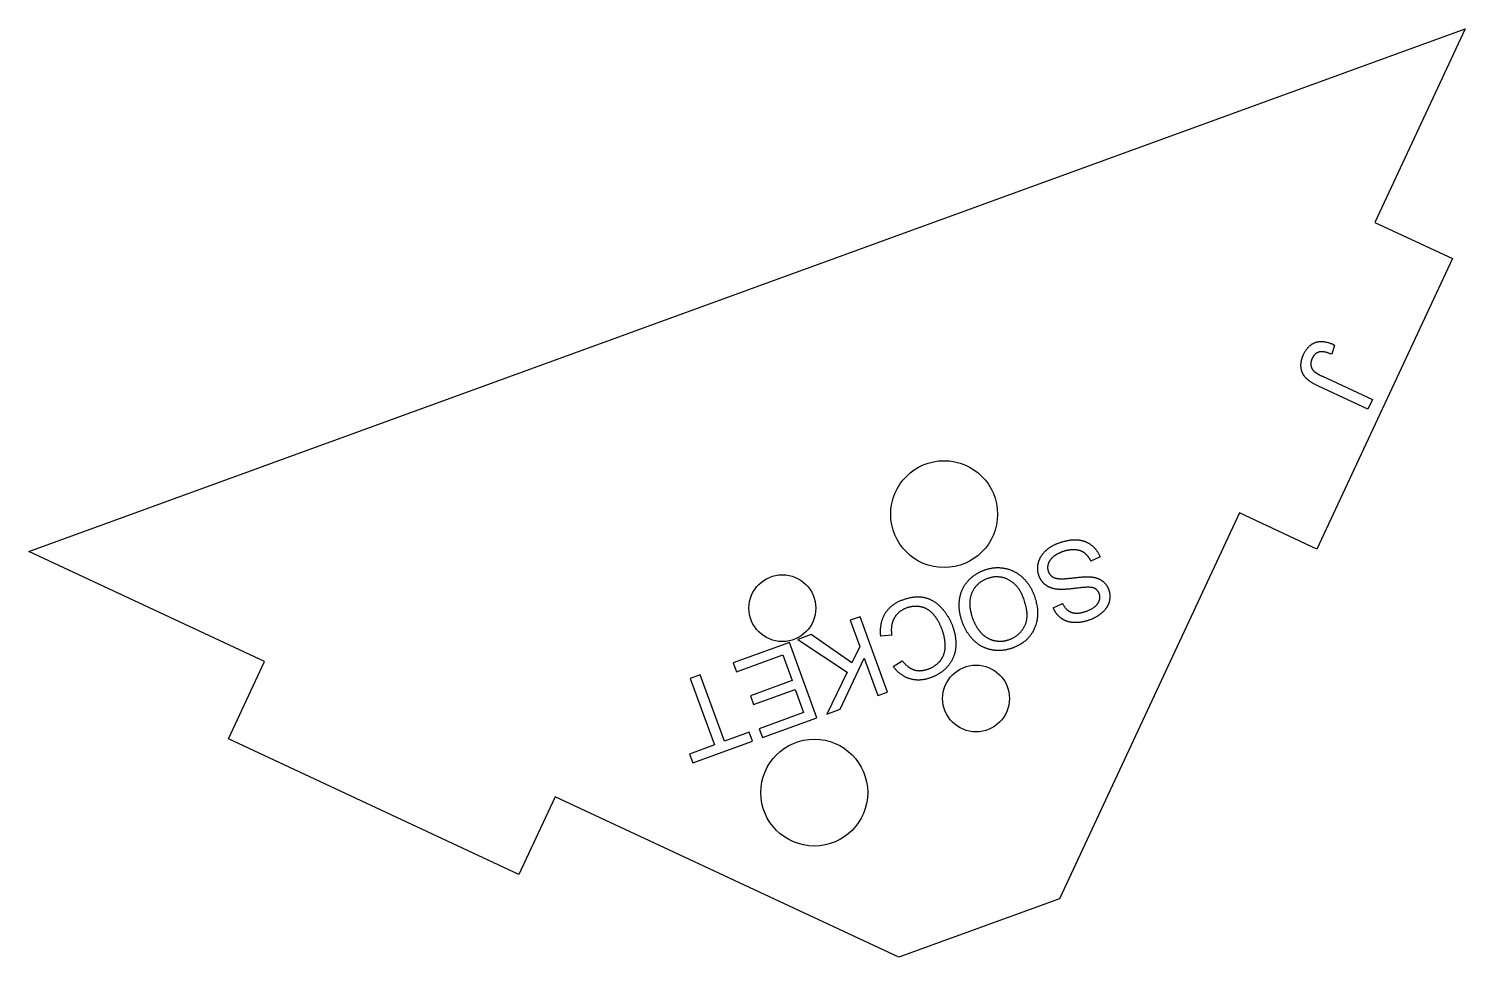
# Model space of a CAD drawing. Extents: x 2.9 to 56.6, y 21.1 to 55.9.
import ezdxf

# ---------------------------------------------------------------- set-up
doc = ezdxf.new("R2010")
doc.units = 0
doc.header["$MEASUREMENT"] = 0
doc.layers.get('0').update_dxf_attribs({"linetype": 'CONTINUOUS'})

msp = doc.modelspace()

# ---------------------------------------------------------------- linework, layer by layer
at = {"linetype": 'CONTINUOUS'}
for p, q in [((51.743, 44.037), (51.637, 43.692)), ((52.996, 41.635), (51.142, 42.498)), ((51.289, 42.867), (53.163, 41.995)), ((53.163, 41.995), (52.996, 41.635)), ((42.965, 36.11), (42.624, 35.951)), ((41.213, 34.204), (41.561, 34.361)), ((35.167, 33.178), (34.759, 33.136)), ((35.227, 32.002), (35.562, 32.222))]:
    msp.add_line(p, q, dxfattribs=at)
for points in [[(48.185, 37.752), (41.45, 23.308), (35.436, 21.119), (22.566, 27.12), (21.214, 24.22), (10.338, 29.291), (11.69, 32.192), (2.865, 36.307), (56.637, 55.878), (53.256, 48.628), (56.157, 47.275), (51.085, 36.4), (48.185, 37.752)], [(35.016, 31.049), (33.99, 33.868), (33.617, 33.733), (33.972, 32.756), (33.674, 32.138), (32.151, 33.199), (31.659, 33.02), (33.504, 31.793), (32.737, 30.22), (33.243, 30.404), (34.134, 32.312), (34.643, 30.914), (35.016, 31.049)], [(32.366, 30.085), (31.34, 32.904), (29.236, 32.138), (29.357, 31.806), (31.088, 32.436), (31.437, 31.476), (29.878, 30.908), (29.998, 30.578), (31.557, 31.145), (31.872, 30.282), (30.206, 29.676), (30.328, 29.343), (32.366, 30.085)], [(28.908, 29.203), (28.003, 31.69), (27.63, 31.554), (28.535, 29.067), (27.603, 28.728), (27.724, 28.395), (29.958, 29.209), (29.837, 29.541), (28.908, 29.203)]]:
    msp.add_lwpolyline(points, dxfattribs=at)
for centre, radius in [((37.13, 37.707), 2), ((31.075, 34.186), 1.25), ((38.325, 30.805), 1.25), ((32.27, 27.284), 2)]:
    msp.add_circle(centre, radius, dxfattribs=at)
for points in [[(50.585, 43.687), (50.752, 44.045), (51.046, 44.139)], [(51.046, 44.139), (51.34, 44.234), (51.743, 44.037)], [(50.488, 43.221), (50.473, 43.446), (50.585, 43.687)], [(51.156, 43.773), (50.992, 43.723), (50.907, 43.539)], [(51.637, 43.692), (51.319, 43.824), (51.156, 43.773)], [(50.652, 42.826), (50.503, 42.996), (50.488, 43.221)], [(50.907, 43.539), (50.844, 43.404), (50.86, 43.277)], [(50.86, 43.277), (50.877, 43.149), (50.966, 43.063)], [(50.966, 43.063), (51.056, 42.976), (51.289, 42.867)], [(51.142, 42.498), (50.801, 42.656), (50.652, 42.826)], [(40.913, 36.318), (41.114, 36.516), (41.416, 36.626)], [(41.416, 36.626), (41.799, 36.765), (42.098, 36.748)], [(42.098, 36.748), (42.397, 36.73), (42.626, 36.56)], [(40.656, 35.873), (40.712, 36.119), (40.913, 36.318)], [(41.201, 36.097), (41.061, 35.974), (41.021, 35.834)], [(41.555, 36.298), (41.342, 36.22), (41.201, 36.097)], [(42.018, 36.371), (41.795, 36.385), (41.555, 36.298)], [(42.382, 36.255), (42.241, 36.358), (42.018, 36.371)], [(42.624, 35.951), (42.522, 36.153), (42.382, 36.255)], [(42.626, 36.56), (42.854, 36.389), (42.965, 36.11)], [(38.008, 35.189), (38.262, 35.478), (38.63, 35.612)], [(38.63, 35.612), (39.028, 35.757), (39.411, 35.678)], [(39.411, 35.678), (39.795, 35.6), (40.077, 35.326)], [(40.681, 35.402), (40.599, 35.627), (40.656, 35.873)], [(41.021, 35.834), (40.982, 35.695), (41.029, 35.564)], [(41.029, 35.564), (41.078, 35.431), (41.191, 35.36)], [(37.705, 34.498), (37.754, 34.899), (38.008, 35.189)], [(38.748, 35.293), (38.327, 35.14), (38.162, 34.745)], [(39.542, 35.25), (39.161, 35.444), (38.748, 35.293)], [(40.108, 34.547), (39.923, 35.057), (39.542, 35.25)], [(40.077, 35.326), (40.36, 35.052), (40.495, 34.681)], [(40.944, 35.044), (40.764, 35.175), (40.681, 35.402)], [(41.412, 34.889), (41.125, 34.913), (40.944, 35.044)], [(41.191, 35.36), (41.304, 35.289), (41.505, 35.286)], [(41.505, 35.286), (41.635, 35.283), (42.057, 35.332)], [(42.057, 35.332), (42.479, 35.38), (42.665, 35.354)], [(42.737, 34.94), (42.594, 34.999), (42.102, 34.936)], [(42.665, 35.354), (42.906, 35.321), (43.062, 35.201)], [(43.062, 35.201), (43.218, 35.08), (43.288, 34.886)], [(34.926, 33.991), (35.143, 34.343), (35.584, 34.503)], [(35.584, 34.503), (36.039, 34.669), (36.392, 34.587)], [(36.392, 34.587), (36.746, 34.506), (37.023, 34.208)], [(37.811, 33.667), (37.655, 34.096), (37.705, 34.498)], [(38.162, 34.745), (37.998, 34.35), (38.196, 33.805)], [(40.153, 33.535), (40.34, 33.911), (40.108, 34.547)], [(40.495, 34.681), (40.75, 33.979), (40.518, 33.445)], [(42.102, 34.936), (41.61, 34.874), (41.412, 34.889)], [(42.938, 34.73), (42.883, 34.882), (42.737, 34.94)], [(42.892, 34.375), (43.002, 34.555), (42.938, 34.73)], [(43.313, 34.443), (43.259, 34.213), (43.061, 34.032)], [(43.288, 34.886), (43.366, 34.672), (43.313, 34.443)], [(34.759, 33.136), (34.709, 33.638), (34.926, 33.991)], [(35.731, 34.195), (35.417, 34.081), (35.266, 33.821)], [(36.258, 34.237), (35.988, 34.289), (35.731, 34.195)], [(36.73, 33.954), (36.527, 34.184), (36.258, 34.237)], [(37.063, 33.365), (36.932, 33.724), (36.73, 33.954)], [(37.023, 34.208), (37.3, 33.91), (37.447, 33.507)], [(41.513, 33.811), (41.313, 33.96), (41.213, 34.204)], [(41.561, 34.361), (41.687, 34.105), (41.903, 34.029)], [(41.903, 34.029), (42.119, 33.953), (42.444, 34.071)], [(42.444, 34.071), (42.782, 34.194), (42.892, 34.375)], [(43.061, 34.032), (42.864, 33.851), (42.579, 33.748)], [(35.266, 33.821), (35.114, 33.561), (35.167, 33.178)], [(37.171, 32.791), (37.164, 33.086), (37.063, 33.365)], [(37.447, 33.507), (37.607, 33.066), (37.558, 32.677)], [(38.251, 32.97), (37.965, 33.244), (37.811, 33.667)], [(38.196, 33.805), (38.321, 33.461), (38.531, 33.247)], [(39.571, 33.014), (39.967, 33.158), (40.153, 33.535)], [(40.518, 33.445), (40.286, 32.911), (39.689, 32.694)], [(41.989, 33.647), (41.713, 33.661), (41.513, 33.811)], [(42.579, 33.748), (42.266, 33.634), (41.989, 33.647)], [(38.918, 32.624), (38.536, 32.697), (38.251, 32.97)], [(38.531, 33.247), (38.741, 33.032), (39.016, 32.973)], [(39.016, 32.973), (39.292, 32.913), (39.571, 33.014)], [(37.017, 32.261), (37.179, 32.496), (37.171, 32.791)], [(37.558, 32.677), (37.509, 32.288), (37.261, 32.005)], [(39.689, 32.694), (39.299, 32.552), (38.918, 32.624)], [(35.849, 31.542), (35.482, 31.653), (35.227, 32.002)], [(35.562, 32.222), (35.772, 31.95), (36.01, 31.877)], [(36.01, 31.877), (36.248, 31.805), (36.53, 31.908)], [(36.53, 31.908), (36.855, 32.026), (37.017, 32.261)], [(37.261, 32.005), (37.012, 31.722), (36.639, 31.586)], [(36.639, 31.586), (36.216, 31.432), (35.849, 31.542)]]:
    msp.add_open_spline(points, degree=2, dxfattribs=at)

doc.saveas('drawing.dxf')
